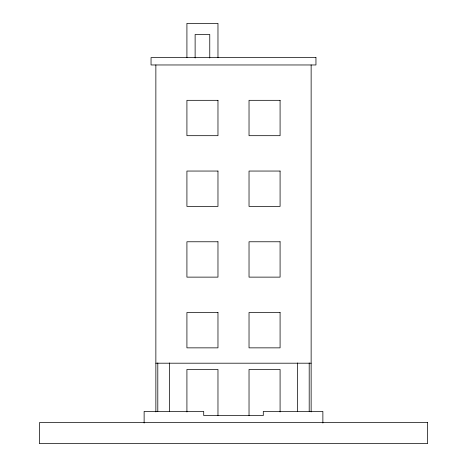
<?xml version="1.0" encoding="UTF-8"?>
<svg xmlns="http://www.w3.org/2000/svg" width="467" height="467" viewBox="0 0 467 467"><rect width="100%" height="100%" fill="white"/><g stroke="black" fill="none" stroke-linecap="round" stroke-linejoin="round"><path stroke-width="0.7" d="M155.861 363.198L311.139 363.198M322.872 423.032L322.872 411.421L263.289 411.421L263.289 415.537L203.711 415.537L203.711 411.421L144.128 411.421L144.128 423.032M311.139 64.966L311.139 411.923M309.201 362.952L309.201 411.392M297.555 362.952L297.555 411.392M280.083 411.964L280.083 369.438L249.028 369.438L249.028 415.566M217.972 57.692L217.972 23.35L186.917 23.35L186.917 57.692M217.972 415.566L217.972 369.438L186.917 369.438L186.917 411.964M209.765 58.001L209.765 34.476L195.124 34.476L195.124 58.001M169.445 362.952L169.445 411.392M157.799 362.952L157.799 411.392M155.861 64.966L155.861 411.923M315.955 57.587L151.045 57.587L151.045 64.966L315.955 64.966L315.955 57.587M217.972 100.323L186.917 100.323L186.917 135.687L217.972 135.687L217.972 100.323M280.083 100.323L249.028 100.323L249.028 135.687L280.083 135.687L280.083 100.323M217.972 171.05L186.917 171.05L186.917 206.408L217.972 206.408L217.972 171.05M280.083 171.05L249.028 171.05L249.028 206.408L280.083 206.408L280.083 171.05M217.972 241.772L186.917 241.772L186.917 277.129L217.972 277.129L217.972 241.772M280.083 241.772L249.028 241.772L249.028 277.129L280.083 277.129L280.083 241.772M217.972 312.493L186.917 312.493L186.917 347.857L217.972 347.857L217.972 312.493M280.083 312.493L249.028 312.493L249.028 347.857L280.083 347.857L280.083 312.493M427.597 422.647L39.403 422.647L39.403 443.65L427.597 443.65L427.597 422.647"/></g></svg>
